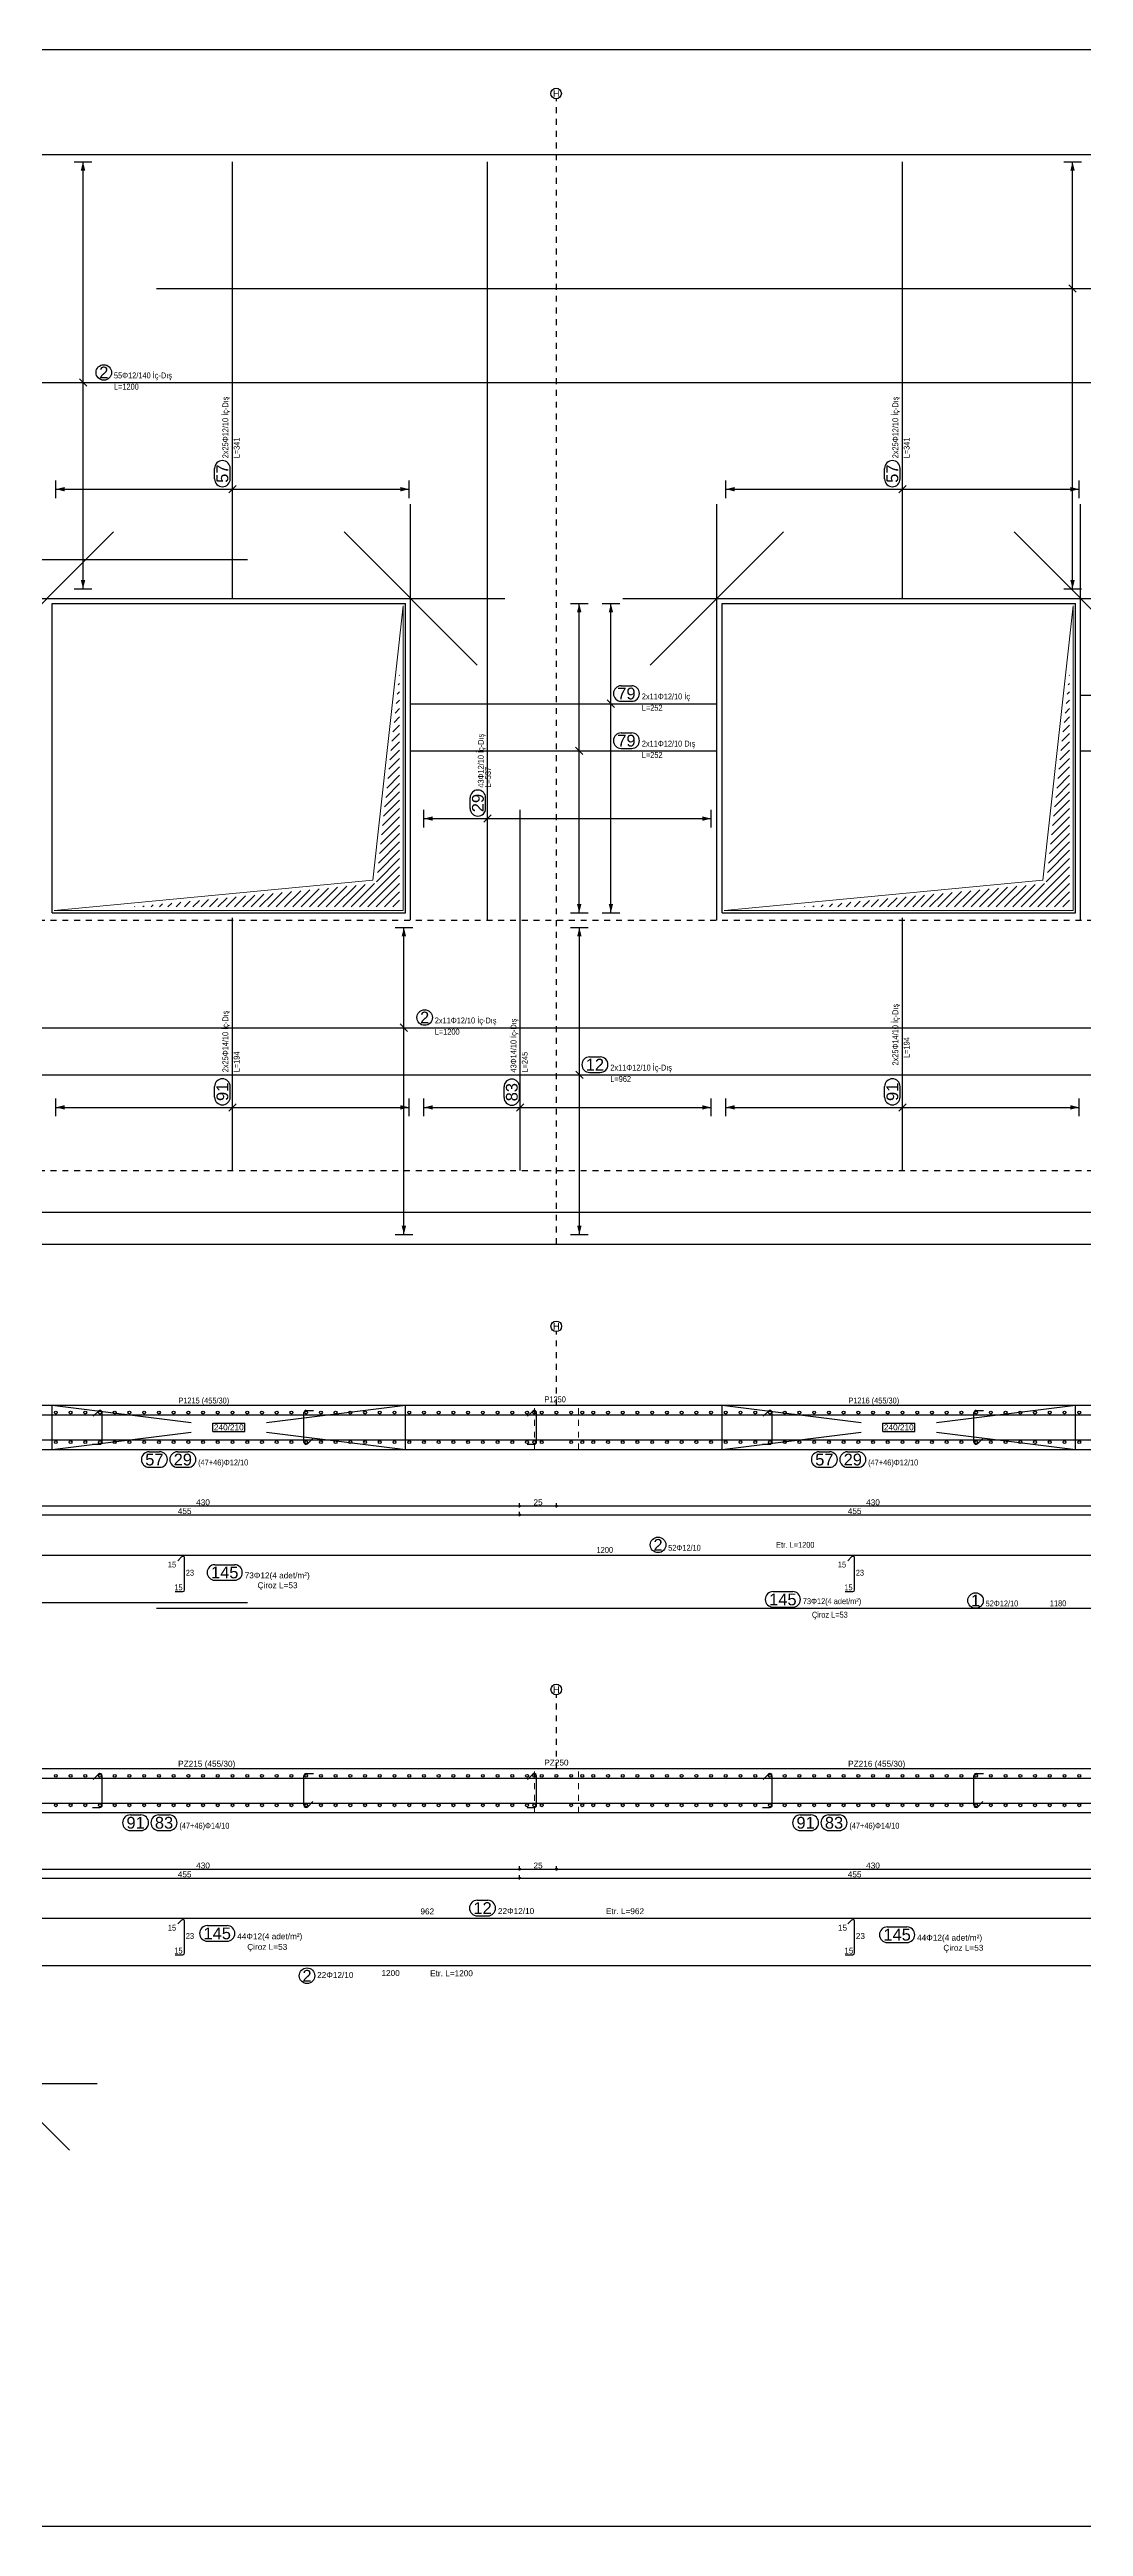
# Model space of a CAD drawing. Header units: metres. Extents: x 419734 to 420376, y 4564732 to 4565123.
# Drawn here: x 419979.36 to 419996.92, y 4564863.89 to 4564905.94 of the extents above; entities that cross this region are included whole.
import ezdxf

# ---------------------------------------------------------------- set-up
doc = ezdxf.new("R2010")
doc.units = ezdxf.units.M
for name, pattern in [('HIDDEN4', [0.09375, 0.0625, -0.03125]), ('NASCOSTA', [0.375, 0.25, -0.125]), ('TRATTO-PUNTO', [1, 0.5, -0.25, 0, -0.25])]:
    doc.linetypes.add(name, pattern=pattern)
for name, color, linetype in [('Standart', 7, 'Continuous'), ('SW_ASSI', 7, 'TRATTO-PUNTO'), ('SW_DIM', 33, 'Continuous'), ('SW_MAGRONE', 2, 'Continuous'), ('SW_SEZIONI-ARMATURA', 3, 'Continuous'), ('SW_SEZIONI_CARPENTERIA', 4, 'Continuous'), ('SW_TRATT', 7, 'NASCOSTA'), ('SW_TXT_TESTI', 1, 'Continuous')]:
    doc.layers.add(name, color=color, linetype=linetype)
doc.styles.add('arial_1_18', font='arial.ttf', dxfattribs={"height": 0.2})
doc.styles.add('SWS', font='ARIALN.TTF')

msp = doc.modelspace()

# ---------------------------------------------------------------- hatches: boundary and pattern name
at = {"layer": 'SW_DIM', "linetype": 'Continuous', "lineweight": 5}
for points in [[(419979.96783, 4564903.88444), (419979.89283, 4564903.88444), (419979.93033, 4564904.03444)], [(419996.76783, 4564903.88444), (419996.69283, 4564903.88444), (419996.73033, 4564904.03444)], [(419979.61835, 4564898.43756), (419979.46835, 4564898.47506), (419979.61835, 4564898.51256)], [(419985.46835, 4564898.47506), (419985.31835, 4564898.43756), (419985.31835, 4564898.51256)], [(419990.99335, 4564898.43756), (419990.84335, 4564898.47506), (419990.99335, 4564898.51256)], [(419996.84336, 4564898.47506), (419996.69336, 4564898.43756), (419996.69336, 4564898.51256)], [(419979.93033, 4564896.78444), (419979.89283, 4564896.93444), (419979.96783, 4564896.93444)], [(419996.73033, 4564896.78444), (419996.69283, 4564896.93444), (419996.76783, 4564896.93444)], [(419988.39242, 4564896.38444), (419988.31742, 4564896.38444), (419988.35492, 4564896.53444)], [(419988.93033, 4564896.38444), (419988.85533, 4564896.38444), (419988.89283, 4564896.53444)], [(419985.86835, 4564892.84582), (419985.71835, 4564892.88332), (419985.86835, 4564892.92082)], [(419990.59336, 4564892.88332), (419990.44336, 4564892.84582), (419990.44336, 4564892.92082)], [(419988.35492, 4564891.28444), (419988.31742, 4564891.43444), (419988.39242, 4564891.43444)], [(419988.89283, 4564891.28444), (419988.85533, 4564891.43444), (419988.93033, 4564891.43444)], [(419985.41493, 4564890.88444), (419985.33993, 4564890.88444), (419985.37743, 4564891.03444)], [(419988.39481, 4564890.88444), (419988.31981, 4564890.88444), (419988.35731, 4564891.03444)], [(419979.61835, 4564887.94381), (419979.46835, 4564887.98131), (419979.61835, 4564888.01881)], [(419985.46835, 4564887.98131), (419985.31835, 4564887.94381), (419985.31835, 4564888.01881)], [(419985.86835, 4564887.94292), (419985.71835, 4564887.98042), (419985.86835, 4564888.01792)], [(419990.59336, 4564887.98042), (419990.44336, 4564887.94292), (419990.44336, 4564888.01792)], [(419990.99335, 4564887.94381), (419990.84335, 4564887.98131), (419990.99335, 4564888.01881)], [(419996.84336, 4564887.98131), (419996.69336, 4564887.94381), (419996.69336, 4564888.01881)], [(419985.37743, 4564885.82194), (419985.33993, 4564885.97194), (419985.41493, 4564885.97194)], [(419988.35731, 4564885.82194), (419988.31981, 4564885.97194), (419988.39481, 4564885.97194)]]:
    msp.add_hatch(color=256, dxfattribs=at).paths.add_polyline_path(points)

# ---------------------------------------------------------------- linework, layer by layer
for centre in [(419987.96184, 4564905.19272), (419987.96473, 4564884.26497), (419987.96473, 4564878.09942)]:
    msp.add_circle(centre, 0.09)
at = {"layer": 'Standart', "color": 2}
msp.add_line((419946.10266, 4564905.93855), (420327.35266, 4564905.93855), dxfattribs=at)
msp.add_lwpolyline([(420376.27637, 4564863.89188), (419946.10266, 4564863.89188), (419946.10266, 4564905.93855)], dxfattribs=at)
at = {"layer": 'Standart', "color": 2, "linetype": 'Continuous', "lineweight": 5}
for points in [[(419996.79283, 4564901.82194), (419996.66783, 4564901.94694)], [(419979.99283, 4564900.22194), (419979.86783, 4564900.34694)], [(419982.40586, 4564898.41256), (419982.53086, 4564898.53756)], [(419993.78085, 4564898.41256), (419993.90585, 4564898.53756)], [(419984.85033, 4564891.83944), (419985.36783, 4564896.49694)], [(419985.36783, 4564891.32194), (419985.36783, 4564896.49694)], [(419996.22533, 4564891.83944), (419996.74283, 4564896.49694)], [(419996.74283, 4564891.32194), (419996.74283, 4564896.49694)], [(419985.2814, 4564895.15319), (419985.30533, 4564895.17711)], [(419985.29909, 4564895.31234), (419985.30533, 4564895.31857)], [(419996.65641, 4564895.15319), (419996.68033, 4564895.17711)], [(419996.67409, 4564895.31234), (419996.68033, 4564895.31857)], [(419985.24604, 4564894.83489), (419985.30533, 4564894.89418)], [(419985.26372, 4564894.99404), (419985.30533, 4564895.03564)], [(419988.95533, 4564894.77194), (419988.83033, 4564894.89694)], [(419996.62104, 4564894.83489), (419996.68033, 4564894.89418)], [(419996.63872, 4564894.99404), (419996.68033, 4564895.03564)], [(419985.19299, 4564894.35744), (419985.30533, 4564894.46978)], [(419985.21067, 4564894.51659), (419985.30533, 4564894.61125)], [(419985.22836, 4564894.67574), (419985.30533, 4564894.75271)], [(419996.56799, 4564894.35744), (419996.68033, 4564894.46978)], [(419996.58567, 4564894.51659), (419996.68033, 4564894.61125)], [(419996.60336, 4564894.67574), (419996.68033, 4564894.75271)], [(419985.13994, 4564893.87999), (419985.30533, 4564894.04538)], [(419985.15762, 4564894.03914), (419985.30533, 4564894.18685)], [(419985.17531, 4564894.19829), (419985.30533, 4564894.32831)], [(419988.41742, 4564893.97194), (419988.29242, 4564894.09694)], [(419996.51494, 4564893.87999), (419996.68033, 4564894.04538)], [(419996.53262, 4564894.03914), (419996.68033, 4564894.18685)], [(419996.55031, 4564894.19829), (419996.68033, 4564894.32831)], [(419985.08689, 4564893.40255), (419985.30533, 4564893.62098)], [(419985.10457, 4564893.5617), (419985.30533, 4564893.76245)], [(419985.12226, 4564893.72084), (419985.30533, 4564893.90391)], [(419996.46189, 4564893.40255), (419996.68033, 4564893.62098)], [(419996.47957, 4564893.5617), (419996.68033, 4564893.76245)], [(419996.49726, 4564893.72084), (419996.68033, 4564893.90391)], [(419985.03384, 4564892.9251), (419985.30533, 4564893.19659)], [(419985.05153, 4564893.08425), (419985.30533, 4564893.33805)], [(419985.06921, 4564893.2434), (419985.30533, 4564893.47952)], [(419996.40884, 4564892.9251), (419996.68033, 4564893.19659)], [(419996.42652, 4564893.08425), (419996.68033, 4564893.33805)], [(419996.44421, 4564893.2434), (419996.68033, 4564893.47952)], [(419984.98079, 4564892.44765), (419985.30533, 4564892.77219)], [(419984.99847, 4564892.6068), (419985.30533, 4564892.91365)], [(419985.01616, 4564892.76595), (419985.30533, 4564893.05512)], [(419986.7328, 4564892.82082), (419986.8578, 4564892.94582)], [(419996.35579, 4564892.44765), (419996.68033, 4564892.77219)], [(419996.37348, 4564892.6068), (419996.68033, 4564892.91365)], [(419996.39116, 4564892.76595), (419996.68033, 4564893.05512)], [(419984.92774, 4564891.9702), (419985.30533, 4564892.34779)], [(419984.94542, 4564892.12935), (419985.30533, 4564892.48926)], [(419984.96311, 4564892.2885), (419985.30533, 4564892.63072)], [(419996.30274, 4564891.9702), (419996.68033, 4564892.34779)], [(419996.32042, 4564892.12935), (419996.68033, 4564892.48926)], [(419996.33811, 4564892.2885), (419996.68033, 4564892.63072)], [(419979.44283, 4564891.32194), (419984.85033, 4564891.83944)], [(419984.6249, 4564891.38444), (419985.30533, 4564892.06486)], [(419984.76637, 4564891.38444), (419985.30533, 4564891.92339)], [(419984.91006, 4564891.81105), (419985.30533, 4564892.20632)], [(419990.81783, 4564891.32194), (419996.22533, 4564891.83944)], [(419995.99991, 4564891.38444), (419996.68033, 4564892.06486)], [(419996.14137, 4564891.38444), (419996.68033, 4564891.92339)], [(419996.28506, 4564891.81105), (419996.68033, 4564892.20632)], [(419980.94679, 4564891.38444), (419980.96741, 4564891.40505)], [(419981.08826, 4564891.38444), (419981.12385, 4564891.42003)], [(419981.22972, 4564891.38444), (419981.28028, 4564891.435)], [(419981.37119, 4564891.38444), (419981.43672, 4564891.44997)], [(419981.51265, 4564891.38444), (419981.59316, 4564891.46494)], [(419981.65412, 4564891.38444), (419981.7496, 4564891.47991)], [(419981.79559, 4564891.38444), (419981.90603, 4564891.49488)], [(419981.93705, 4564891.38444), (419982.06247, 4564891.50985)], [(419982.07852, 4564891.38444), (419982.21891, 4564891.52482)], [(419982.21999, 4564891.38444), (419982.37534, 4564891.53979)], [(419982.36145, 4564891.38444), (419982.53178, 4564891.55477)], [(419982.50292, 4564891.38444), (419982.68822, 4564891.56974)], [(419982.64439, 4564891.38444), (419982.84466, 4564891.58471)], [(419982.78585, 4564891.38444), (419983.00109, 4564891.59968)], [(419982.92732, 4564891.38444), (419983.15753, 4564891.61465)], [(419983.06878, 4564891.38444), (419983.31396, 4564891.62962)], [(419983.21025, 4564891.38444), (419983.4704, 4564891.64459)], [(419983.35172, 4564891.38444), (419983.62684, 4564891.65956)], [(419983.49318, 4564891.38444), (419983.78328, 4564891.67453)], [(419983.63465, 4564891.38444), (419983.93971, 4564891.68951)], [(419983.77611, 4564891.38444), (419984.09615, 4564891.70448)], [(419983.91758, 4564891.38444), (419984.25259, 4564891.71945)], [(419984.05904, 4564891.38444), (419984.40903, 4564891.73442)], [(419984.20051, 4564891.38444), (419984.56546, 4564891.74939)], [(419984.34197, 4564891.38444), (419984.7219, 4564891.76436)], [(419984.48344, 4564891.38444), (419984.87833, 4564891.77933)], [(419984.90784, 4564891.38444), (419985.30533, 4564891.78193)], [(419985.0493, 4564891.38444), (419985.30533, 4564891.64046)], [(419985.19077, 4564891.38444), (419985.30533, 4564891.49899)], [(419992.3218, 4564891.38444), (419992.34241, 4564891.40505)], [(419992.46326, 4564891.38444), (419992.49885, 4564891.42003)], [(419992.60473, 4564891.38444), (419992.65529, 4564891.435)], [(419992.74619, 4564891.38444), (419992.81172, 4564891.44997)], [(419992.88766, 4564891.38444), (419992.96816, 4564891.46494)], [(419993.02912, 4564891.38444), (419993.1246, 4564891.47991)], [(419993.17059, 4564891.38444), (419993.28103, 4564891.49488)], [(419993.31205, 4564891.38444), (419993.43747, 4564891.50985)], [(419993.45352, 4564891.38444), (419993.59391, 4564891.52482)], [(419993.59499, 4564891.38444), (419993.75034, 4564891.53979)], [(419993.73645, 4564891.38444), (419993.90678, 4564891.55477)], [(419993.87792, 4564891.38444), (419994.06322, 4564891.56974)], [(419994.01938, 4564891.38444), (419994.21965, 4564891.58471)], [(419994.16085, 4564891.38444), (419994.37609, 4564891.59968)], [(419994.30231, 4564891.38444), (419994.53253, 4564891.61465)], [(419994.44378, 4564891.38444), (419994.68897, 4564891.62962)], [(419994.58525, 4564891.38444), (419994.8454, 4564891.64459)], [(419994.72671, 4564891.38444), (419995.00184, 4564891.65956)], [(419994.86818, 4564891.38444), (419995.15828, 4564891.67453)], [(419995.00965, 4564891.38444), (419995.31472, 4564891.68951)], [(419995.15111, 4564891.38444), (419995.47115, 4564891.70448)], [(419995.29258, 4564891.38444), (419995.62759, 4564891.71945)], [(419995.43404, 4564891.38444), (419995.78402, 4564891.73442)], [(419995.57551, 4564891.38444), (419995.94046, 4564891.74939)], [(419995.71698, 4564891.38444), (419996.0969, 4564891.76436)], [(419995.85844, 4564891.38444), (419996.25334, 4564891.77933)], [(419996.28284, 4564891.38444), (419996.68033, 4564891.78193)], [(419996.42431, 4564891.38444), (419996.68033, 4564891.64046)], [(419996.56577, 4564891.38444), (419996.68033, 4564891.49899)], [(419979.44283, 4564891.32194), (419985.36783, 4564891.32194)], [(419980.80533, 4564891.38444), (419980.81097, 4564891.39008)], [(419990.81783, 4564891.32194), (419996.74283, 4564891.32194)], [(419992.18033, 4564891.38444), (419992.18597, 4564891.39008)], [(419985.43993, 4564889.27194), (419985.31493, 4564889.39694)], [(419988.41981, 4564888.47194), (419988.29481, 4564888.59694)], [(419982.40586, 4564887.91881), (419982.53086, 4564888.04381)], [(419987.29028, 4564887.91792), (419987.41528, 4564888.04292)], [(419993.78085, 4564887.91881), (419993.90585, 4564888.04381)]]:
    msp.add_lwpolyline(points, dxfattribs=at)
at = {"layer": 'Standart', "color": 1, "linetype": 'HIDDEN4', "lineweight": 5}
for points in [[(419987.59283, 4564882.17511), (419987.59283, 4564882.92511)], [(419988.34283, 4564882.17511), (419988.34283, 4564882.92511)], [(419987.59283, 4564876.00948), (419987.59283, 4564876.75948)], [(419988.34283, 4564876.00948), (419988.34283, 4564876.75948)]]:
    msp.add_lwpolyline(points, dxfattribs=at)
at = {"layer": 'SW_ASSI', "ltscale": 0.2}
for points in [[(419987.96783, 4564885.65943), (419987.96783, 4564905.10292)], [(419987.96783, 4564882.92511), (419987.96783, 4564884.17511)], [(419987.96783, 4564876.75948), (419987.96783, 4564878.00948)]]:
    msp.add_lwpolyline(points, dxfattribs=at)
at = {"layer": 'SW_DIM', "linetype": 'Continuous', "lineweight": -3}
for points in [[(419979.78033, 4564904.03444), (419980.08033, 4564904.03444)], [(419979.93033, 4564896.78444), (419979.93033, 4564904.03444)], [(419996.58033, 4564904.03444), (419996.88033, 4564904.03444)], [(419996.73033, 4564896.78444), (419996.73033, 4564904.03444)], [(419979.46835, 4564898.32506), (419979.46835, 4564898.62506)], [(419985.46835, 4564898.32506), (419985.46835, 4564898.62506)], [(419990.84335, 4564898.32506), (419990.84335, 4564898.62506)], [(419996.84336, 4564898.32506), (419996.84336, 4564898.62506)], [(419979.46835, 4564898.47506), (419985.46835, 4564898.47506)], [(419990.84335, 4564898.47506), (419996.84336, 4564898.47506)], [(419979.78033, 4564896.78444), (419980.08033, 4564896.78444)], [(419988.20492, 4564896.53444), (419988.50492, 4564896.53444)], [(419988.35492, 4564891.28444), (419988.35492, 4564896.53444)], [(419988.74283, 4564896.53444), (419989.04283, 4564896.53444)], [(419988.89283, 4564891.28444), (419988.89283, 4564896.53444)], [(419996.58033, 4564896.78444), (419996.88033, 4564896.78444)], [(419985.71835, 4564892.73332), (419985.71835, 4564893.03332)], [(419985.71835, 4564892.88332), (419990.59336, 4564892.88332)], [(419990.59336, 4564892.73332), (419990.59336, 4564893.03332)], [(419985.22743, 4564891.03444), (419985.52743, 4564891.03444)], [(419985.37743, 4564885.82194), (419985.37743, 4564891.03444)], [(419988.20492, 4564891.28444), (419988.50492, 4564891.28444)], [(419988.20731, 4564891.03444), (419988.50731, 4564891.03444)], [(419988.35731, 4564885.82194), (419988.35731, 4564891.03444)], [(419988.74283, 4564891.28444), (419989.04283, 4564891.28444)], [(419979.46835, 4564887.83131), (419979.46835, 4564888.13131)], [(419985.46835, 4564887.83131), (419985.46835, 4564888.13131)], [(419985.71835, 4564887.83042), (419985.71835, 4564888.13042)], [(419990.59336, 4564887.83042), (419990.59336, 4564888.13042)], [(419990.84335, 4564887.83131), (419990.84335, 4564888.13131)], [(419996.84336, 4564887.83131), (419996.84336, 4564888.13131)], [(419979.46835, 4564887.98131), (419985.46835, 4564887.98131)], [(419985.71835, 4564887.98042), (419990.59336, 4564887.98042)], [(419990.84335, 4564887.98131), (419996.84336, 4564887.98131)], [(419948.46835, 4564886.19983), (419998.59335, 4564886.19983)], [(419985.22743, 4564885.82194), (419985.52743, 4564885.82194)], [(419988.20731, 4564885.82194), (419988.50731, 4564885.82194)]]:
    msp.add_lwpolyline(points, dxfattribs=at)
at = {"layer": 'SW_DIM', "ltscale": 0.5}
for points in [[(419962.05335, 4564881.21511), (419998.75835, 4564881.21511)], [(419962.05335, 4564881.06511), (419998.75835, 4564881.06511)], [(419987.34335, 4564881.19011), (419987.34335, 4564881.26511)], [(419987.34335, 4564881.04011), (419987.34335, 4564881.11511)], [(419987.96783, 4564881.19011), (419987.96783, 4564881.26511)], [(419962.05335, 4564875.04948), (419998.75835, 4564875.04948)], [(419987.34335, 4564875.02448), (419987.34335, 4564875.09948)], [(419987.96783, 4564875.02448), (419987.96783, 4564875.09948)], [(419962.05335, 4564874.89948), (419998.75835, 4564874.89948)], [(419987.34335, 4564874.87448), (419987.34335, 4564874.94948)]]:
    msp.add_lwpolyline(points, dxfattribs=at)
for centre in [(419987.34335, 4564881.21511), (419987.34335, 4564881.06511), (419987.96783, 4564881.21511), (419987.34335, 4564875.04948), (419987.96783, 4564875.04948), (419987.34335, 4564874.89948)]:
    msp.add_circle(centre, 0.015, dxfattribs=at)
at = {"layer": 'SW_MAGRONE'}
for points in [[(419947.58033, 4564882.92511), (420010.84283, 4564882.92511)], [(419979.40533, 4564882.17511), (419979.40533, 4564882.92511)], [(419979.40533, 4564882.92511), (419981.76533, 4564882.63011)], [(419982.13283, 4564882.62011), (419982.67782, 4564882.62011)], [(419982.13283, 4564882.48011), (419982.13283, 4564882.62011)], [(419982.67782, 4564882.48011), (419982.67782, 4564882.62011)], [(419983.04533, 4564882.63011), (419985.40533, 4564882.92511)], [(419985.40533, 4564882.17511), (419985.40533, 4564882.92511)], [(419990.78033, 4564882.17511), (419990.78033, 4564882.92511)], [(419990.78033, 4564882.92511), (419993.14033, 4564882.63011)], [(419993.50783, 4564882.62011), (419994.05282, 4564882.62011)], [(419993.50783, 4564882.48011), (419993.50783, 4564882.62011)], [(419994.05282, 4564882.48011), (419994.05282, 4564882.62011)], [(419994.42033, 4564882.63011), (419996.78033, 4564882.92511)], [(419996.78033, 4564882.17511), (419996.78033, 4564882.92511)], [(419948.45533, 4564882.17511), (420010.84283, 4564882.17511)], [(419979.40533, 4564882.17511), (419981.76533, 4564882.47011)], [(419982.13283, 4564882.48011), (419982.67782, 4564882.48011)], [(419983.04533, 4564882.47011), (419985.40533, 4564882.17511)], [(419990.78033, 4564882.17511), (419993.14033, 4564882.47011)], [(419993.50783, 4564882.48011), (419994.05282, 4564882.48011)], [(419994.42033, 4564882.47011), (419996.78033, 4564882.17511)], [(419947.58033, 4564876.75948), (420010.84283, 4564876.75948)], [(419948.45533, 4564876.00948), (420010.84283, 4564876.00948)]]:
    msp.add_lwpolyline(points, dxfattribs=at)
at = {"layer": 'SW_SEZIONI-ARMATURA'}
for points in [[(419982.46836, 4564896.62194), (419982.46836, 4564904.03444)], [(419986.7953, 4564891.15944), (419986.7953, 4564904.03444)], [(419993.84335, 4564896.62194), (419993.84335, 4564904.03444)], [(419981.18033, 4564901.88444), (420010.68033, 4564901.88444)], [(419975.53718, 4564900.28444), (420005.53718, 4564900.28444)], [(419982.16436, 4564898.6494), (419982.16436, 4564898.82817)], [(419982.42836, 4564898.6494), (419982.42836, 4564898.82817)], [(419993.53935, 4564898.6494), (419993.53935, 4564898.82817)], [(419993.80335, 4564898.6494), (419993.80335, 4564898.82817)], [(419985.49283, 4564891.15943), (419985.49283, 4564898.22194)], [(419990.69282, 4564891.15943), (419990.69282, 4564898.22194)], [(419996.86783, 4564891.15943), (419996.86783, 4564898.22194)], [(419978.18645, 4564895.49057), (419980.4492, 4564897.75331)], [(419984.36146, 4564897.75331), (419986.6242, 4564895.49057)], [(419989.56146, 4564895.49057), (419991.8242, 4564897.75331)], [(419995.73645, 4564897.75331), (419997.9992, 4564895.49057)], [(419953.80534, 4564897.28444), (419982.72348, 4564897.28444)], [(419977.71783, 4564896.62194), (419987.09283, 4564896.62194)], [(419989.09283, 4564896.62194), (419998.46783, 4564896.62194)], [(419985.49283, 4564894.83444), (419990.69282, 4564894.83444)], [(419989.06717, 4564895.13844), (419989.24593, 4564895.13844)], [(419989.06717, 4564894.87444), (419989.24593, 4564894.87444)], [(419996.86783, 4564894.97665), (420001.81784, 4564894.97665)], [(419989.06717, 4564894.33844), (419989.24593, 4564894.33844)], [(419985.49283, 4564894.03444), (419990.69282, 4564894.03444)], [(419989.06717, 4564894.07444), (419989.24593, 4564894.07444)], [(419996.86783, 4564894.03444), (420001.81784, 4564894.03444)], [(419986.50208, 4564893.05767), (419986.50208, 4564893.23643)], [(419986.76608, 4564893.05767), (419986.76608, 4564893.23643)], [(419987.35278, 4564886.90944), (419987.35278, 4564893.03444)], [(419982.46836, 4564886.90944), (419982.46836, 4564891.19694)], [(419993.84335, 4564886.90944), (419993.84335, 4564891.19694)], [(419951.04284, 4564889.33444), (419999.63034, 4564889.33444)], [(419975.53718, 4564888.53444), (419999.57743, 4564888.53444)], [(419988.53165, 4564888.83844), (419988.71041, 4564888.83844)], [(419988.53165, 4564888.57444), (419988.71041, 4564888.57444)], [(419982.16436, 4564888.15565), (419982.16436, 4564888.33442)], [(419982.42836, 4564888.15565), (419982.42836, 4564888.33442)], [(419987.07774, 4564888.14995), (419987.07774, 4564888.32871)], [(419987.34174, 4564888.14995), (419987.34174, 4564888.32871)], [(419993.53935, 4564888.15565), (419993.53935, 4564888.33442)], [(419993.80335, 4564888.15565), (419993.80335, 4564888.33442)], [(419947.08033, 4564882.76261), (420010.60533, 4564882.76261)], [(419980.10345, 4564882.73824), (419980.19184, 4564882.82663)], [(419980.25585, 4564882.30011), (419980.25585, 4564882.80011)], [(419983.68085, 4564882.30011), (419983.68085, 4564882.80011)], [(419983.71835, 4564882.83761), (419983.84335, 4564882.83761)], [(419987.47819, 4564882.73824), (419987.56658, 4564882.82663)], [(419987.63059, 4564882.30011), (419987.63059, 4564882.80011)], [(419991.47845, 4564882.73824), (419991.56684, 4564882.82663)], [(419991.63085, 4564882.30011), (419991.63085, 4564882.80011)], [(419995.05585, 4564882.30011), (419995.05585, 4564882.80011)], [(419995.09335, 4564882.83761), (419995.21835, 4564882.83761)], [(419947.80533, 4564882.33761), (420010.56783, 4564882.33761)], [(419980.09335, 4564882.26261), (419980.21835, 4564882.26261)], [(419983.74487, 4564882.27359), (419983.83326, 4564882.36198)], [(419987.46809, 4564882.26261), (419987.59309, 4564882.26261)], [(419991.46835, 4564882.26261), (419991.59335, 4564882.26261)], [(419995.11987, 4564882.27359), (419995.20826, 4564882.36198)], [(419981.05257, 4564882.13511), (419981.23133, 4564882.13511)], [(419981.05257, 4564881.87111), (419981.23133, 4564881.87111)], [(419981.53512, 4564882.13511), (419981.71388, 4564882.13511)], [(419981.53512, 4564881.87111), (419981.71388, 4564881.87111)], [(419992.42757, 4564882.13511), (419992.60633, 4564882.13511)], [(419992.42757, 4564881.87111), (419992.60633, 4564881.87111)], [(419992.91012, 4564882.13511), (419993.08888, 4564882.13511)], [(419992.91012, 4564881.87111), (419993.08888, 4564881.87111)], [(419975.53719, 4564880.38261), (420005.53719, 4564880.38261)], [(419981.54095, 4564880.2852), (419981.60464, 4564880.3489)], [(419981.65585, 4564879.79261), (419981.65585, 4564880.32768)], [(419982.16879, 4564880.21845), (419982.50293, 4564880.21845)], [(419992.91595, 4564880.2852), (419992.97964, 4564880.3489)], [(419993.03085, 4564879.79261), (419993.03085, 4564880.32768)], [(419981.49335, 4564879.76261), (419981.62585, 4564879.76261)], [(419982.16879, 4564879.95445), (419982.50293, 4564879.95445)], [(419991.64514, 4564879.76045), (419991.97928, 4564879.76045)], [(419992.86835, 4564879.76261), (419993.00085, 4564879.76261)], [(419952.72348, 4564879.57761), (419982.72348, 4564879.57761)], [(419981.18033, 4564879.47761), (420010.65033, 4564879.47761)], [(419991.64514, 4564879.49645), (419991.97928, 4564879.49645)], [(419975.53719, 4564876.59698), (419999.57743, 4564876.59698)], [(419980.10345, 4564876.57261), (419980.19184, 4564876.66099)], [(419980.25585, 4564876.13448), (419980.25585, 4564876.63448)], [(419983.68085, 4564876.13448), (419983.68085, 4564876.63448)], [(419983.71835, 4564876.67198), (419983.84335, 4564876.67198)], [(419987.47819, 4564876.57261), (419987.56658, 4564876.66099)], [(419987.63059, 4564876.13448), (419987.63059, 4564876.63448)], [(419991.47845, 4564876.57261), (419991.56684, 4564876.66099)], [(419991.63085, 4564876.13448), (419991.63085, 4564876.63448)], [(419995.05585, 4564876.13448), (419995.05585, 4564876.63448)], [(419995.09335, 4564876.67198), (419995.21835, 4564876.67198)], [(419969.57743, 4564876.17198), (419999.57743, 4564876.17198)], [(419980.09335, 4564876.09698), (419980.21835, 4564876.09698)], [(419980.7336, 4564875.96948), (419980.91237, 4564875.96948)], [(419981.21615, 4564875.96948), (419981.39492, 4564875.96948)], [(419983.74487, 4564876.10796), (419983.83326, 4564876.19635)], [(419987.46809, 4564876.09698), (419987.59309, 4564876.09698)], [(419991.46835, 4564876.09698), (419991.59335, 4564876.09698)], [(419992.1086, 4564875.96948), (419992.28737, 4564875.96948)], [(419992.59115, 4564875.96948), (419992.76992, 4564875.96948)], [(419995.11987, 4564876.10796), (419995.20826, 4564876.19635)], [(419980.7336, 4564875.70548), (419980.91237, 4564875.70548)], [(419981.21615, 4564875.70548), (419981.39492, 4564875.70548)], [(419992.1086, 4564875.70548), (419992.28737, 4564875.70548)], [(419992.59115, 4564875.70548), (419992.76992, 4564875.70548)], [(419975.53719, 4564874.21698), (419999.57743, 4564874.21698)], [(419981.54095, 4564874.11957), (419981.60464, 4564874.18326)], [(419981.65585, 4564873.62698), (419981.65585, 4564874.16205)], [(419986.62382, 4564874.52098), (419986.80259, 4564874.52098)], [(419986.62382, 4564874.25698), (419986.80259, 4564874.25698)], [(419992.91595, 4564874.11957), (419992.97964, 4564874.18326)], [(419993.03085, 4564873.62698), (419993.03085, 4564874.16205)], [(419982.04191, 4564874.09145), (419982.37606, 4564874.09145)], [(419982.04191, 4564873.82745), (419982.37606, 4564873.82745)], [(419993.58449, 4564874.06885), (419993.91864, 4564874.06885)], [(419993.58449, 4564873.80485), (419993.91864, 4564873.80485)], [(419969.57743, 4564873.41198), (419999.57743, 4564873.41198)], [(419981.49335, 4564873.59698), (419981.62585, 4564873.59698)], [(419992.86835, 4564873.59698), (419993.00085, 4564873.59698)], [(419979.70213, 4564870.27891), (419977.43939, 4564872.54166)], [(419970.79576, 4564871.41029), (419980.17076, 4564871.41029)]]:
    msp.add_lwpolyline(points, dxfattribs=at)
for centre, radius in [((419980.28333, 4564900.45644), 0.132), ((419985.73043, 4564889.50644), 0.132), ((419979.46835, 4564882.80011), 0.025), ((419979.71835, 4564882.80011), 0.025), ((419979.96835, 4564882.80011), 0.025), ((419980.21835, 4564882.80011), 0.025), ((419980.46835, 4564882.80011), 0.025), ((419980.71835, 4564882.80011), 0.025), ((419980.96835, 4564882.80011), 0.025), ((419981.21835, 4564882.80011), 0.025), ((419981.46835, 4564882.80011), 0.025), ((419981.71835, 4564882.80011), 0.025), ((419981.96835, 4564882.80011), 0.025), ((419982.21835, 4564882.80011), 0.025), ((419982.46835, 4564882.80011), 0.025), ((419982.71835, 4564882.80011), 0.025), ((419982.96835, 4564882.80011), 0.025), ((419983.21835, 4564882.80011), 0.025), ((419983.46835, 4564882.80011), 0.025), ((419983.71835, 4564882.80011), 0.025), ((419983.96835, 4564882.80011), 0.025), ((419984.21835, 4564882.80011), 0.025), ((419984.46835, 4564882.80011), 0.025), ((419984.71835, 4564882.80011), 0.025), ((419984.96835, 4564882.80011), 0.025), ((419985.21835, 4564882.80011), 0.025), ((419985.46835, 4564882.80011), 0.025), ((419985.71835, 4564882.80011), 0.025), ((419985.96835, 4564882.80011), 0.025), ((419986.21835, 4564882.80011), 0.025), ((419986.46835, 4564882.80011), 0.025), ((419986.71835, 4564882.80011), 0.025), ((419986.96835, 4564882.80011), 0.025), ((419987.21835, 4564882.80011), 0.025), ((419987.46835, 4564882.80011), 0.025), ((419987.59309, 4564882.80011), 0.025), ((419987.71783, 4564882.80011), 0.025), ((419987.96783, 4564882.80011), 0.025), ((419988.21783, 4564882.80011), 0.025), ((419988.40559, 4564882.80011), 0.025), ((419988.59335, 4564882.80011), 0.025), ((419988.84335, 4564882.80011), 0.025), ((419989.09335, 4564882.80011), 0.025), ((419989.34335, 4564882.80011), 0.025), ((419989.59335, 4564882.80011), 0.025), ((419989.84335, 4564882.80011), 0.025), ((419990.09335, 4564882.80011), 0.025), ((419990.34335, 4564882.80011), 0.025), ((419990.59335, 4564882.80011), 0.025), ((419990.84335, 4564882.80011), 0.025), ((419991.09335, 4564882.80011), 0.025), ((419991.34335, 4564882.80011), 0.025), ((419991.59335, 4564882.80011), 0.025), ((419991.84335, 4564882.80011), 0.025), ((419992.09335, 4564882.80011), 0.025), ((419992.34335, 4564882.80011), 0.025), ((419992.59335, 4564882.80011), 0.025), ((419992.84335, 4564882.80011), 0.025), ((419993.09335, 4564882.80011), 0.025), ((419993.34335, 4564882.80011), 0.025), ((419993.59335, 4564882.80011), 0.025), ((419993.84335, 4564882.80011), 0.025), ((419994.09335, 4564882.80011), 0.025), ((419994.34335, 4564882.80011), 0.025), ((419994.59335, 4564882.80011), 0.025), ((419994.84335, 4564882.80011), 0.025), ((419995.09335, 4564882.80011), 0.025), ((419995.34335, 4564882.80011), 0.025), ((419995.59335, 4564882.80011), 0.025), ((419995.84335, 4564882.80011), 0.025), ((419996.09335, 4564882.80011), 0.025), ((419996.34335, 4564882.80011), 0.025), ((419996.59335, 4564882.80011), 0.025), ((419996.84335, 4564882.80011), 0.025), ((419979.46835, 4564882.30011), 0.025), ((419979.71835, 4564882.30011), 0.025), ((419979.96835, 4564882.30011), 0.025), ((419980.21835, 4564882.30011), 0.025), ((419980.46835, 4564882.30011), 0.025), ((419980.71835, 4564882.30011), 0.025), ((419980.96835, 4564882.30011), 0.025), ((419981.21835, 4564882.30011), 0.025), ((419981.46835, 4564882.30011), 0.025), ((419981.71835, 4564882.30011), 0.025), ((419981.96835, 4564882.30011), 0.025), ((419982.21835, 4564882.30011), 0.025), ((419982.46835, 4564882.30011), 0.025), ((419982.71835, 4564882.30011), 0.025), ((419982.96835, 4564882.30011), 0.025), ((419983.21835, 4564882.30011), 0.025), ((419983.46835, 4564882.30011), 0.025), ((419983.71835, 4564882.30011), 0.025), ((419983.96835, 4564882.30011), 0.025), ((419984.21835, 4564882.30011), 0.025), ((419984.46835, 4564882.30011), 0.025), ((419984.71835, 4564882.30011), 0.025), ((419984.96835, 4564882.30011), 0.025), ((419985.21835, 4564882.30011), 0.025), ((419985.46835, 4564882.30011), 0.025), ((419985.71835, 4564882.30011), 0.025), ((419985.96835, 4564882.30011), 0.025), ((419986.21835, 4564882.30011), 0.025), ((419986.46835, 4564882.30011), 0.025), ((419986.71835, 4564882.30011), 0.025), ((419986.96835, 4564882.30011), 0.025), ((419987.21835, 4564882.30011), 0.025), ((419987.46835, 4564882.30011), 0.025), ((419987.59309, 4564882.30011), 0.025), ((419987.71783, 4564882.30011), 0.025), ((419988.21783, 4564882.30011), 0.025), ((419988.40559, 4564882.30011), 0.025), ((419988.59335, 4564882.30011), 0.025), ((419988.84335, 4564882.30011), 0.025), ((419989.09335, 4564882.30011), 0.025), ((419989.34335, 4564882.30011), 0.025), ((419989.59335, 4564882.30011), 0.025), ((419989.84335, 4564882.30011), 0.025), ((419990.09335, 4564882.30011), 0.025), ((419990.34335, 4564882.30011), 0.025), ((419990.59335, 4564882.30011), 0.025), ((419990.84335, 4564882.30011), 0.025), ((419991.09335, 4564882.30011), 0.025), ((419991.34335, 4564882.30011), 0.025), ((419991.59335, 4564882.30011), 0.025), ((419991.84335, 4564882.30011), 0.025), ((419992.09335, 4564882.30011), 0.025), ((419992.34335, 4564882.30011), 0.025), ((419992.59335, 4564882.30011), 0.025), ((419992.84335, 4564882.30011), 0.025), ((419993.09335, 4564882.30011), 0.025), ((419993.34335, 4564882.30011), 0.025), ((419993.59335, 4564882.30011), 0.025), ((419993.84335, 4564882.30011), 0.025), ((419994.09335, 4564882.30011), 0.025), ((419994.34335, 4564882.30011), 0.025), ((419994.59335, 4564882.30011), 0.025), ((419994.84335, 4564882.30011), 0.025), ((419995.09335, 4564882.30011), 0.025), ((419995.34335, 4564882.30011), 0.025), ((419995.59335, 4564882.30011), 0.025), ((419995.84335, 4564882.30011), 0.025), ((419996.09335, 4564882.30011), 0.025), ((419996.34335, 4564882.30011), 0.025), ((419996.59335, 4564882.30011), 0.025), ((419996.84335, 4564882.30011), 0.025), ((419989.69308, 4564880.55461), 0.132), ((419995.08303, 4564879.60984), 0.132), ((419979.46835, 4564876.63448), 0.025), ((419979.71835, 4564876.63448), 0.025), ((419979.96835, 4564876.63448), 0.025), ((419980.21835, 4564876.63448), 0.025), ((419980.46835, 4564876.63448), 0.025), ((419980.71835, 4564876.63448), 0.025), ((419980.96835, 4564876.63448), 0.025), ((419981.21835, 4564876.63448), 0.025), ((419981.46835, 4564876.63448), 0.025), ((419981.71835, 4564876.63448), 0.025), ((419981.96835, 4564876.63448), 0.025), ((419982.21835, 4564876.63448), 0.025), ((419982.46835, 4564876.63448), 0.025), ((419982.71835, 4564876.63448), 0.025), ((419982.96835, 4564876.63448), 0.025), ((419983.21835, 4564876.63448), 0.025), ((419983.46835, 4564876.63448), 0.025), ((419983.71835, 4564876.63448), 0.025), ((419983.96835, 4564876.63448), 0.025), ((419984.21835, 4564876.63448), 0.025), ((419984.46835, 4564876.63448), 0.025), ((419984.71835, 4564876.63448), 0.025), ((419984.96835, 4564876.63448), 0.025), ((419985.21835, 4564876.63448), 0.025), ((419985.46835, 4564876.63448), 0.025), ((419985.71835, 4564876.63448), 0.025), ((419985.96835, 4564876.63448), 0.025), ((419986.21835, 4564876.63448), 0.025), ((419986.46835, 4564876.63448), 0.025), ((419986.71835, 4564876.63448), 0.025), ((419986.96835, 4564876.63448), 0.025), ((419987.21835, 4564876.63448), 0.025), ((419987.46835, 4564876.63448), 0.025), ((419987.59309, 4564876.63448), 0.025), ((419987.71783, 4564876.63448), 0.025), ((419987.96783, 4564876.63448), 0.025), ((419988.21783, 4564876.63448), 0.025), ((419988.40559, 4564876.63448), 0.025), ((419988.59335, 4564876.63448), 0.025), ((419988.84335, 4564876.63448), 0.025), ((419989.09335, 4564876.63448), 0.025), ((419989.34335, 4564876.63448), 0.025), ((419989.59335, 4564876.63448), 0.025), ((419989.84335, 4564876.63448), 0.025), ((419990.09335, 4564876.63448), 0.025), ((419990.34335, 4564876.63448), 0.025), ((419990.59335, 4564876.63448), 0.025), ((419990.84335, 4564876.63448), 0.025), ((419991.09335, 4564876.63448), 0.025), ((419991.34335, 4564876.63448), 0.025), ((419991.59335, 4564876.63448), 0.025), ((419991.84335, 4564876.63448), 0.025), ((419992.09335, 4564876.63448), 0.025), ((419992.34335, 4564876.63448), 0.025), ((419992.59335, 4564876.63448), 0.025), ((419992.84335, 4564876.63448), 0.025), ((419993.09335, 4564876.63448), 0.025), ((419993.34335, 4564876.63448), 0.025), ((419993.59335, 4564876.63448), 0.025), ((419993.84335, 4564876.63448), 0.025), ((419994.09335, 4564876.63448), 0.025), ((419994.34335, 4564876.63448), 0.025), ((419994.59335, 4564876.63448), 0.025), ((419994.84335, 4564876.63448), 0.025), ((419995.09335, 4564876.63448), 0.025), ((419995.34335, 4564876.63448), 0.025), ((419995.59335, 4564876.63448), 0.025), ((419995.84335, 4564876.63448), 0.025), ((419996.09335, 4564876.63448), 0.025), ((419996.34335, 4564876.63448), 0.025), ((419996.59335, 4564876.63448), 0.025), ((419996.84335, 4564876.63448), 0.025), ((419979.46835, 4564876.13448), 0.025), ((419979.71835, 4564876.13448), 0.025), ((419979.96835, 4564876.13448), 0.025), ((419980.21835, 4564876.13448), 0.025), ((419980.46835, 4564876.13448), 0.025), ((419980.71835, 4564876.13448), 0.025), ((419980.96835, 4564876.13448), 0.025), ((419981.21835, 4564876.13448), 0.025), ((419981.46835, 4564876.13448), 0.025), ((419981.71835, 4564876.13448), 0.025), ((419981.96835, 4564876.13448), 0.025), ((419982.21835, 4564876.13448), 0.025), ((419982.46835, 4564876.13448), 0.025), ((419982.71835, 4564876.13448), 0.025), ((419982.96835, 4564876.13448), 0.025), ((419983.21835, 4564876.13448), 0.025), ((419983.46835, 4564876.13448), 0.025), ((419983.71835, 4564876.13448), 0.025), ((419983.96835, 4564876.13448), 0.025), ((419984.21835, 4564876.13448), 0.025), ((419984.46835, 4564876.13448), 0.025), ((419984.71835, 4564876.13448), 0.025), ((419984.96835, 4564876.13448), 0.025), ((419985.21835, 4564876.13448), 0.025), ((419985.46835, 4564876.13448), 0.025), ((419985.71835, 4564876.13448), 0.025), ((419985.96835, 4564876.13448), 0.025), ((419986.21835, 4564876.13448), 0.025), ((419986.46835, 4564876.13448), 0.025), ((419986.71835, 4564876.13448), 0.025), ((419986.96835, 4564876.13448), 0.025), ((419987.21835, 4564876.13448), 0.025), ((419987.46835, 4564876.13448), 0.025), ((419987.59309, 4564876.13448), 0.025), ((419987.71783, 4564876.13448), 0.025), ((419988.21783, 4564876.13448), 0.025), ((419988.40559, 4564876.13448), 0.025), ((419988.59335, 4564876.13448), 0.025), ((419988.84335, 4564876.13448), 0.025), ((419989.09335, 4564876.13448), 0.025), ((419989.34335, 4564876.13448), 0.025), ((419989.59335, 4564876.13448), 0.025), ((419989.84335, 4564876.13448), 0.025), ((419990.09335, 4564876.13448), 0.025), ((419990.34335, 4564876.13448), 0.025), ((419990.59335, 4564876.13448), 0.025), ((419990.84335, 4564876.13448), 0.025), ((419991.09335, 4564876.13448), 0.025), ((419991.34335, 4564876.13448), 0.025), ((419991.59335, 4564876.13448), 0.025), ((419991.84335, 4564876.13448), 0.025), ((419992.09335, 4564876.13448), 0.025), ((419992.34335, 4564876.13448), 0.025), ((419992.59335, 4564876.13448), 0.025), ((419992.84335, 4564876.13448), 0.025), ((419993.09335, 4564876.13448), 0.025), ((419993.34335, 4564876.13448), 0.025), ((419993.59335, 4564876.13448), 0.025), ((419993.84335, 4564876.13448), 0.025), ((419994.09335, 4564876.13448), 0.025), ((419994.34335, 4564876.13448), 0.025), ((419994.59335, 4564876.13448), 0.025), ((419994.84335, 4564876.13448), 0.025), ((419995.09335, 4564876.13448), 0.025), ((419995.34335, 4564876.13448), 0.025), ((419995.59335, 4564876.13448), 0.025), ((419995.84335, 4564876.13448), 0.025), ((419996.09335, 4564876.13448), 0.025), ((419996.34335, 4564876.13448), 0.025), ((419996.59335, 4564876.13448), 0.025), ((419996.84335, 4564876.13448), 0.025), ((419983.73332, 4564873.23998), 0.132)]:
    msp.add_circle(centre, radius, dxfattribs=at)
for centre, radius, start, end in [((419982.29636, 4564898.82817), 0.132, 0, 180), ((419982.29636, 4564898.6494), 0.132, 180, 0), ((419993.67135, 4564898.82817), 0.132, 0, 180), ((419993.67135, 4564898.6494), 0.132, 180, 0), ((419989.06717, 4564895.00644), 0.132, 90, 270), ((419989.24593, 4564895.00644), 0.132, 270, 90), ((419989.06717, 4564894.20644), 0.132, 90, 270), ((419989.24593, 4564894.20644), 0.132, 270, 90), ((419986.63408, 4564893.23643), 0.132, 0, 180), ((419986.63408, 4564893.05767), 0.132, 180, 0), ((419982.29636, 4564888.33442), 0.132, 0, 180), ((419987.20974, 4564888.32871), 0.132, 0, 180), ((419988.53165, 4564888.70644), 0.132, 90, 270), ((419988.71041, 4564888.70644), 0.132, 270, 90), ((419993.67135, 4564888.33442), 0.132, 0, 180), ((419982.29636, 4564888.15565), 0.132, 180, 0), ((419987.20974, 4564888.14995), 0.132, 180, 0), ((419993.67135, 4564888.15565), 0.132, 180, 0), ((419980.21835, 4564882.80011), 0.0375, 0, 135), ((419983.71835, 4564882.80011), 0.0375, 90, 180), ((419987.59309, 4564882.80011), 0.0375, 0, 135), ((419991.59335, 4564882.80011), 0.0375, 0, 135), ((419995.09335, 4564882.80011), 0.0375, 90, 180), ((419980.21835, 4564882.30011), 0.0375, 270, 0), ((419983.71835, 4564882.30011), 0.0375, 180, 315), ((419987.59309, 4564882.30011), 0.0375, 270, 0), ((419991.59335, 4564882.30011), 0.0375, 270, 0), ((419995.09335, 4564882.30011), 0.0375, 180, 315), ((419981.05257, 4564882.00311), 0.132, 90, 270), ((419981.23133, 4564882.00311), 0.132, 270, 90), ((419981.53512, 4564882.00311), 0.132, 90, 270), ((419981.71388, 4564882.00311), 0.132, 270, 90), ((419992.42757, 4564882.00311), 0.132, 90, 270), ((419992.60633, 4564882.00311), 0.132, 270, 90), ((419992.91012, 4564882.00311), 0.132, 90, 270), ((419993.08888, 4564882.00311), 0.132, 270, 90), ((419981.62585, 4564880.32768), 0.03, 0, 135), ((419982.16879, 4564880.08645), 0.132, 90, 270), ((419982.50293, 4564880.08645), 0.132, 270, 90), ((419993.00085, 4564880.32768), 0.03, 0, 135), ((419981.62585, 4564879.79261), 0.03, 270, 0), ((419991.64514, 4564879.62845), 0.132, 90, 270), ((419991.97928, 4564879.62845), 0.132, 270, 90), ((419993.00085, 4564879.79261), 0.03, 270, 0), ((419980.21835, 4564876.63448), 0.0375, 0, 135), ((419983.71835, 4564876.63448), 0.0375, 90, 180), ((419987.59309, 4564876.63448), 0.0375, 0, 135), ((419991.59335, 4564876.63448), 0.0375, 0, 135), ((419995.09335, 4564876.63448), 0.0375, 90, 180), ((419980.21835, 4564876.13448), 0.0375, 270, 0), ((419980.7336, 4564875.83748), 0.132, 90, 270), ((419980.91237, 4564875.83748), 0.132, 270, 90), ((419981.21615, 4564875.83748), 0.132, 90, 270), ((419981.39492, 4564875.83748), 0.132, 270, 90), ((419983.71835, 4564876.13448), 0.0375, 180, 315), ((419987.59309, 4564876.13448), 0.0375, 270, 0), ((419991.59335, 4564876.13448), 0.0375, 270, 0), ((419992.1086, 4564875.83748), 0.132, 90, 270), ((419992.28737, 4564875.83748), 0.132, 270, 90), ((419992.59115, 4564875.83748), 0.132, 90, 270), ((419992.76992, 4564875.83748), 0.132, 270, 90), ((419995.09335, 4564876.13448), 0.0375, 180, 315), ((419981.62585, 4564874.16205), 0.03, 0, 135), ((419986.62382, 4564874.38898), 0.132, 90, 270), ((419986.80259, 4564874.38898), 0.132, 270, 90), ((419993.00085, 4564874.16205), 0.03, 0, 135), ((419982.04191, 4564873.95945), 0.132, 90, 270), ((419982.37606, 4564873.95945), 0.132, 270, 90), ((419993.58449, 4564873.93685), 0.132, 90, 270), ((419993.91864, 4564873.93685), 0.132, 270, 90), ((419981.62585, 4564873.62698), 0.03, 270, 0), ((419993.00085, 4564873.62698), 0.03, 270, 0)]:
    msp.add_arc(centre, radius, start, end, dxfattribs=at)
at = {"layer": 'SW_SEZIONI_CARPENTERIA'}
for points in [[(419947.58033, 4564904.15944), (420010.84284, 4564904.15944)], [(419979.40533, 4564896.53444), (419985.40533, 4564896.53444)], [(419979.40533, 4564891.28444), (419979.40533, 4564896.53444)], [(419985.40533, 4564891.28444), (419985.40533, 4564896.53444)], [(419990.78033, 4564896.53444), (419996.78033, 4564896.53444)], [(419990.78033, 4564891.28444), (419990.78033, 4564896.53444)], [(419996.78033, 4564891.28444), (419996.78033, 4564896.53444)], [(419979.40533, 4564891.28444), (419985.40533, 4564891.28444)], [(419990.78033, 4564891.28444), (419996.78033, 4564891.28444)], [(419946.45533, 4564885.65943), (420012.59284, 4564885.65943)]]:
    msp.add_lwpolyline(points, dxfattribs=at)
at = {"layer": 'SW_TRATT', "ltscale": 0.2}
for points in [[(419947.58033, 4564891.15943), (420010.84284, 4564891.15943)], [(419947.58033, 4564886.90943), (420010.84284, 4564886.90943)]]:
    msp.add_lwpolyline(points, dxfattribs=at)

# ---------------------------------------------------------------- texts
at = {"layer": 'Standart', "color": 3, "linetype": 'Continuous', "lineweight": 5, "style": 'arial_1_18'}
for s, p in [('2', (419980.20564, 4564900.35644)), ('79', (419989.00117, 4564894.90644)), ('79', (419989.00117, 4564894.10644)), ('2', (419985.65273, 4564889.40644)), ('12', (419988.46565, 4564888.60644)), ('57', (419980.98657, 4564881.90311)), ('29', (419981.46912, 4564881.90311)), ('57', (419992.36157, 4564881.90311)), ('29', (419992.84412, 4564881.90311)), ('2', (419989.61539, 4564880.45461)), ('145', (419982.10279, 4564879.98645)), ('145', (419991.57914, 4564879.52845)), ('1', (419995.00534, 4564879.50984)), ('91', (419980.6676, 4564875.73748)), ('83', (419981.15015, 4564875.73748)), ('91', (419992.0426, 4564875.73748)), ('83', (419992.52515, 4564875.73748)), ('12', (419986.55782, 4564874.28898)), ('145', (419981.97591, 4564873.85945)), ('145', (419993.51849, 4564873.83685)), ('2', (419983.65563, 4564873.13998))]:
    msp.add_text(s, height=0.2, dxfattribs=at).set_placement(p)
for s, p in [('57', (419982.39636, 4564898.5834)), ('57', (419993.77135, 4564898.5834)), ('29', (419986.73408, 4564892.99167)), ('91', (419982.39636, 4564888.08965)), ('83', (419987.30974, 4564888.08395)), ('91', (419993.77135, 4564888.08965))]:
    msp.add_text(s, height=0.2, rotation=90, dxfattribs=at).set_placement(p)
at = {"layer": 'Standart', "color": 2, "linetype": 'Continuous', "lineweight": 5, "style": 'arial_1_18'}
for p in [(419982.15283, 4564882.50011), (419993.52783, 4564882.50011)]:
    msp.add_text('240/210', height=0.1, dxfattribs=at).set_placement(p)
at = {"layer": 'Standart', "color": 1, "linetype": 'Continuous', "lineweight": 5, "style": 'arial_1_18'}
for s, p in [('73Φ12(4 adet/m²)', (419982.67483, 4564879.98645)), ('Çiroz L=53', (419982.89302, 4564879.8193)), ('PZ215 (455/30)', (419981.54526, 4564876.78948)), ('PZ250', (419987.76206, 4564876.80948)), ('PZ216 (455/30)', (419992.92026, 4564876.78948))]:
    msp.add_text(s, height=0.1, dxfattribs=at).set_placement(p)
for s, p in [('962', (419985.65885, 4564874.28271)), ('22Φ12/10', (419986.97448, 4564874.28898)), ('Etr. L=962', (419988.80724, 4564874.28623)), ('44Φ12(4 adet/m²)', (419982.54795, 4564873.85945)), ('Çiroz L=53', (419982.71829, 4564873.68037)), ('15', (419992.74642, 4564874.00543)), ('23', (419993.05085, 4564873.86573)), ('44Φ12(4 adet/m²)', (419994.09053, 4564873.83685)), ('Çiroz L=53', (419994.53716, 4564873.66485)), ('1200', (419984.99696, 4564873.23614)), ('Etr. L=1200', (419985.82337, 4564873.23259)), ('15', (419992.85547, 4564873.61698)), ('22Φ12/10', (419983.90532, 4564873.2039))]:
    msp.add_text(s, height=0.1, rotation=0, dxfattribs=at).set_placement(p)
at = {"layer": 'SW_DIM', "ltscale": 0.5, "style": 'arial_1_18'}
for s, p in [('430', (419981.85156, 4564881.22761)), ('25', (419987.5779, 4564881.22761)), ('430', (419993.22656, 4564881.22761)), ('455', (419981.53932, 4564881.07761)), ('455', (419992.91432, 4564881.07761)), ('455', (419981.53932, 4564874.91198)), ('430', (419981.85156, 4564875.06198)), ('25', (419987.5779, 4564875.06198)), ('455', (419992.91432, 4564874.91198)), ('430', (419993.22656, 4564875.06198))]:
    msp.add_text(s, height=0.1, dxfattribs=at).set_placement(p)
at = {"layer": 'SW_TXT_TESTI'}
for s, height, style, p in [('H', 0.1125, 'arial_1_18', (419987.90767, 4564905.13587)), ('55Φ12/140 İç-Dış', 0.1, 'SWS', (419980.45533, 4564900.35644)), ('L=1200', 0.1, 'SWS', (419980.45533, 4564900.16444)), ('2x11Φ12/10 İç', 0.1, 'SWS', (419989.41783, 4564894.90644)), ('L=252', 0.1, 'SWS', (419989.41783, 4564894.71444)), ('2x11Φ12/10 Dış', 0.1, 'SWS', (419989.41783, 4564894.10644)), ('L=252', 0.1, 'SWS', (419989.41783, 4564893.91444)), ('2x11Φ12/10 İç-Dış', 0.1, 'SWS', (419985.90243, 4564889.40644)), ('L=1200', 0.1, 'SWS', (419985.90243, 4564889.21444)), ('2x11Φ12/10 İç-Dış', 0.1, 'SWS', (419988.88231, 4564888.60644)), ('L=962', 0.1, 'SWS', (419988.88231, 4564888.41444)), ('H', 0.1125, 'arial_1_18', (419987.91056, 4564884.20812)), ('P1215 (455/30)', 0.1, 'SWS', (419981.54908, 4564882.95511)), ('P1250', 0.1, 'SWS', (419987.76588, 4564882.97511)), ('P1216 (455/30)', 0.1, 'SWS', (419992.92408, 4564882.95511)), ('(47+46)Φ12/10', 0.1, 'SWS', (419981.88578, 4564881.90311)), ('(47+46)Φ12/10', 0.1, 'SWS', (419993.26078, 4564881.90311)), ('1200', 0.1, 'SWS', (419988.65032, 4564880.4193)), ('52Φ12/10', 0.1, 'SWS', (419989.86508, 4564880.45461)), ('Etr. L=1200', 0.1, 'SWS', (419991.69784, 4564880.50461)), ('15', 0.1, 'SWS', (419981.37142, 4564880.17106)), ('23', 0.1, 'SWS', (419981.67585, 4564880.03136)), ('15', 0.1, 'SWS', (419992.74642, 4564880.17106)), ('23', 0.1, 'SWS', (419993.05085, 4564880.03136)), ('15', 0.1, 'SWS', (419981.48047, 4564879.78261)), ('73Φ12(4 adet/m²)', 0.1, 'SWS', (419992.15118, 4564879.54881)), ('15', 0.1, 'SWS', (419992.85547, 4564879.78261)), ('Çiroz L=53', 0.1, 'SWS', (419992.3052, 4564879.31861)), ('52Φ12/10', 0.1, 'SWS', (419995.25503, 4564879.50984)), ('1180', 0.1, 'SWS', (419996.34583, 4564879.51365)), ('H', 0.1125, 'arial_1_18', (419987.91056, 4564878.04257)), ('(47+46)Φ14/10', 0.1, 'SWS', (419981.56681, 4564875.73748)), ('(47+46)Φ14/10', 0.1, 'SWS', (419992.94181, 4564875.73748)), ('15', 0.1, 'SWS', (419981.37142, 4564874.00543)), ('23', 0.1, 'SWS', (419981.67585, 4564873.86573)), ('15', 0.1, 'SWS', (419981.48047, 4564873.61698))]:
    msp.add_text(s, height=height, dxfattribs=dict(at, style=style)).set_placement(p)
at = {"layer": 'SW_TXT_TESTI', "style": 'SWS'}
for s, p in [('2x25Φ12/10 İç-Dış', (419982.39636, 4564899.00006)), ('2x25Φ12/10 İç-Dış', (419993.77135, 4564899.00006)), ('L=341', (419982.58836, 4564899.00006)), ('L=341', (419993.96335, 4564899.00006)), ('43Φ12/10 İç-Dış', (419986.73408, 4564893.40832)), ('L=537', (419986.85495, 4564893.40832)), ('2x25Φ14/10 İç-Dış', (419982.39636, 4564888.57753)), ('43Φ14/10 İç-Dış', (419987.28878, 4564888.57261)), ('2x25Φ14/10 İç-Dış', (419993.77135, 4564888.69218)), ('L=194', (419982.58836, 4564888.57753)), ('L=245', (419987.48078, 4564888.57261)), ('L=194', (419993.96335, 4564888.8199))]:
    msp.add_text(s, height=0.1, rotation=90, dxfattribs=at).set_placement(p)

doc.saveas('drawing.dxf')
